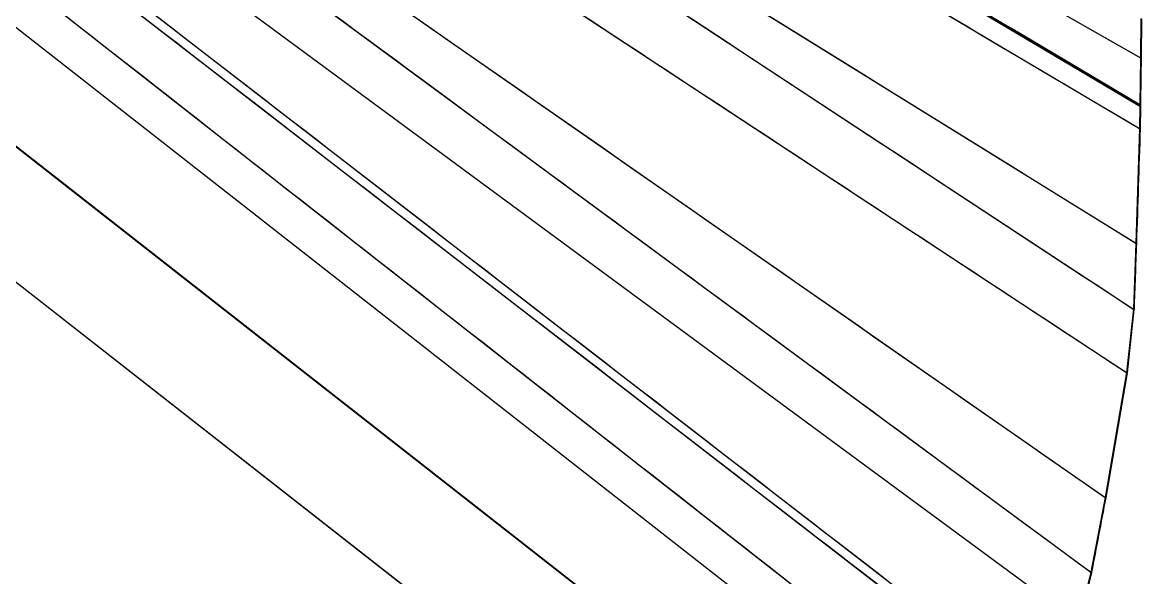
# Model space of a CAD drawing. Header units: metres. Extents: x 225018.4 to 225065.7, y 450831.4 to 450886.9.
# Drawn here: x 225057.14 to 225065.51, y 450856.04 to 450860.19 of the extents above; entities that cross this region are included whole.
import ezdxf

# ---------------------------------------------------------------- set-up
doc = ezdxf.new("R2010")
doc.units = ezdxf.units.M
doc.header["$MEASUREMENT"] = 0
doc.layers.add('사면1', color=7, linetype='Continuous')

msp = doc.modelspace()

# ---------------------------------------------------------------- linework, layer by layer
at = {"layer": '사면1', "color": 53, "extrusion": (-0.47281, 0.290463, 0.831915)}
for p in [(225053.736, 450866.634, 170.8527), (225065.5009, 450860.2193, 179.7788)]:
    msp.add_line(p, (225065.4974, 450859.9256, 179.8794), dxfattribs=at)
at = {"layer": '사면1', "color": 53}
for p, q in [((225053.736, 450866.634, 170.8527), (225065.4974, 450859.9256, 179.8794)), ((225053.7407, 450866.6311, 170.8444), (225065.5021, 450859.9227, 179.8711)), ((225053.6971, 450866.5683, 170.8543), (225065.4925, 450859.5775, 179.9953)), ((225053.617, 450866.4332, 170.8578), (225065.49, 450859.3965, 180.0589)), ((225053.3711, 450866.0366, 170.8679), (225065.462, 450858.54, 180.3521)), ((225053.3711, 450866.0366, 170.8679), (225065.462, 450858.54, 180.3521)), ((225053.3474, 450866.0005, 170.8688), (225065.4439, 450858.0461, 180.5205)), ((225053.1147, 450865.6467, 170.878), (225065.3925, 450857.5732, 180.6743)), ((225052.848, 450865.2638, 170.8881), (225065.233, 450856.6381, 180.95)), ((225052.848, 450865.2638, 170.8881), (225065.233, 450856.6381, 180.95)), ((225052.7828, 450865.1753, 170.8905), (225065.1258, 450856.0807, 181.1117)), ((225052.5712, 450864.8881, 170.8983), (225065.0339, 450855.7054, 181.2185)), ((225052.5756, 450864.8847, 170.89), (225065.0382, 450855.702, 181.2101)), ((225052.4041, 450864.6718, 170.9044), (225064.8879, 450855.0279, 181.421)), ((225052.3634, 450864.6191, 170.9059), (225064.8703, 450854.9572, 181.4421)), ((225052.1764, 450864.3803, 170.9135), (225064.7625, 450854.5242, 181.5709)), ((225065.4974, 450859.9256, 179.8794), (225065.4925, 450859.5775, 179.9953)), ((225065.4974, 450859.9256, 179.8794), (225065.4925, 450859.5775, 179.9953)), ((225065.4974, 450859.9256, 179.8794), (225065.5022, 450859.9228, 179.8711)), ((225065.49, 450859.3965, 180.0589), (225065.462, 450858.54, 180.3521)), ((225065.49, 450859.3965, 180.0589), (225065.462, 450858.54, 180.3521)), ((225065.462, 450858.54, 180.3521), (225065.4439, 450858.0461, 180.5205)), ((225065.462, 450858.54, 180.3521), (225065.4439, 450858.0461, 180.5205)), ((225065.462, 450858.54, 180.3521), (225065.4666, 450858.537, 180.3438)), ((225065.462, 450858.54, 180.3521), (225065.4666, 450858.537, 180.3438)), ((225065.3925, 450857.5732, 180.6743), (225065.233, 450856.6381, 180.95)), ((225065.3925, 450857.5732, 180.6743), (225065.233, 450856.6381, 180.95)), ((225065.233, 450856.6381, 180.95), (225065.1258, 450856.0807, 181.1117)), ((225065.233, 450856.6381, 180.95), (225065.1258, 450856.0807, 181.1117))]:
    msp.add_line(p, q, dxfattribs=at)
at = {"layer": '사면1', "color": 53, "extrusion": (0.47281, -0.290463, -0.831915)}
for p, q in [((225053.7407, 450866.6311, 170.8444), (225065.5021, 450859.9227, 179.8711)), ((225065.5056, 450860.2165, 179.7705), (225065.5021, 450859.9228, 179.8711))]:
    msp.add_line(p, q, dxfattribs=at)
at = {"layer": '사면1', "color": 53, "extrusion": (-0.467904, 0.298302, 0.831915)}
for p, q in [((225053.6915, 450866.5589, 170.8546), (225065.4919, 450859.5652, 179.9994)), ((225053.6915, 450866.5589, 170.8546), (225065.4919, 450859.5652, 179.9994)), ((225053.6971, 450866.5683, 170.8543), (225065.4925, 450859.5775, 179.9953)), ((225053.617, 450866.4332, 170.8578), (225065.49, 450859.3965, 180.0589)), ((225065.4925, 450859.5775, 179.9953), (225065.4919, 450859.5652, 179.9994)), ((225065.4919, 450859.5652, 179.9994), (225065.49, 450859.3965, 180.0589))]:
    msp.add_line(p, q, dxfattribs=at)
at = {"layer": '사면1', "color": 53, "extrusion": (0.467904, -0.298302, -0.831915)}
for p, q in [((225053.6962, 450866.556, 170.8463), (225065.4966, 450859.5622, 179.991)), ((225053.6962, 450866.556, 170.8463), (225065.4966, 450859.5622, 179.991)), ((225065.4972, 450859.5746, 179.987), (225065.4966, 450859.5622, 179.991)), ((225065.4966, 450859.5622, 179.991), (225065.4947, 450859.394, 180.0504))]:
    msp.add_line(p, q, dxfattribs=at)
at = {"layer": '사면1', "color": 53, "extrusion": (-0.453478, 0.319805, 0.831915)}
for p, q in [((225053.3474, 450866.0005, 170.8688), (225065.4439, 450858.0461, 180.5205)), ((225053.1147, 450865.6467, 170.878), (225065.3925, 450857.5732, 180.6743)), ((225065.4439, 450858.0461, 180.5205), (225065.3925, 450857.5732, 180.6743))]:
    msp.add_line(p, q, dxfattribs=at)
at = {"layer": '사면1', "color": 53, "extrusion": (-0.435785, 0.343525, 0.831915)}
for p, q in [((225052.7828, 450865.1753, 170.8905), (225065.1258, 450856.0807, 181.1117)), ((225052.5712, 450864.8881, 170.8983), (225065.0339, 450855.7054, 181.2185)), ((225065.1258, 450856.0807, 181.1117), (225065.0339, 450855.7054, 181.2185))]:
    msp.add_line(p, q, dxfattribs=at)
at = {"layer": '사면1', "color": 53, "extrusion": (0.435785, -0.343525, -0.831915)}
for p, q in [((225052.5756, 450864.8847, 170.89), (225065.0382, 450855.702, 181.2101)), ((225065.1302, 450856.0774, 181.1033), (225065.0383, 450855.7021, 181.2101))]:
    msp.add_line(p, q, dxfattribs=at)
at = {"layer": '사면1', "color": 53, "extrusion": (-0.427531, 0.353763, 0.831907)}
for p, q in [((225052.4041, 450864.6718, 170.9044), (225064.8879, 450855.0279, 181.421)), ((225052.3634, 450864.6191, 170.9059), (225064.8703, 450854.9572, 181.4421))]:
    msp.add_line(p, q, dxfattribs=at)
at = {"layer": '사면1', "color": 53, "extrusion": (-0.423643, 0.358506, 0.831866)}
for p, q in [((225052.1764, 450864.3803, 170.9135), (225064.7625, 450854.5242, 181.5709)), ((225051.9934, 450864.1467, 170.9211), (225064.68, 450854.2119, 181.6634)), ((225051.9934, 450864.1467, 170.9211), (225064.68, 450854.2119, 181.6634)), ((225051.5598, 450863.593, 170.9389), (225064.4844, 450853.4718, 181.8828)), ((225051.5598, 450863.593, 170.9389), (225064.4844, 450853.4718, 181.8828)), ((225051.5618, 450863.5955, 170.9388), (225064.4853, 450853.4753, 181.8818)), ((225051.5618, 450863.5955, 170.9388), (225064.4853, 450853.4753, 181.8818)), ((225051.0686, 450862.9657, 170.959), (225064.2628, 450852.6334, 182.1313)), ((225051.0686, 450862.9657, 170.959), (225064.2628, 450852.6334, 182.1313))]:
    msp.add_line(p, q, dxfattribs=at)
at = {"layer": '사면1', "color": 53, "extrusion": (0.423643, -0.358506, -0.831866)}
for p, q in [((225051.9977, 450864.1431, 170.9127), (225064.6842, 450854.2083, 181.6551)), ((225051.9977, 450864.1431, 170.9127), (225064.6842, 450854.2083, 181.6551)), ((225051.5641, 450863.5894, 170.9305), (225064.4886, 450853.4682, 181.8745)), ((225051.5641, 450863.5894, 170.9305), (225064.4886, 450853.4682, 181.8745)), ((225051.5661, 450863.592, 170.9305), (225064.4895, 450853.4717, 181.8734)), ((225051.5661, 450863.592, 170.9305), (225064.4895, 450853.4717, 181.8734)), ((225051.0728, 450862.9621, 170.9507), (225064.267, 450852.6298, 182.123)), ((225051.0728, 450862.9621, 170.9507), (225064.267, 450852.6298, 182.123))]:
    msp.add_line(p, q, dxfattribs=at)
at = {"layer": '사면1', "color": 53, "extrusion": (0.881094, 0.143888, 0.450522)}
for p, q in [((225065.5009, 450860.2193, 179.7788), (225065.4974, 450859.9256, 179.8794)), ((225065.5056, 450860.2165, 179.7705), (225065.5021, 450859.9228, 179.8711)), ((225065.4974, 450859.9256, 179.8794), (225065.5022, 450859.9228, 179.8711))]:
    msp.add_line(p, q, dxfattribs=at)
at = {"layer": '사면1', "color": 53, "extrusion": (0.882559, 0.108258, 0.45757)}
for p, q in [((225065.4925, 450859.5775, 179.9953), (225065.4919, 450859.5652, 179.9994)), ((225065.4972, 450859.5746, 179.987), (225065.4966, 450859.5622, 179.991)), ((225065.4919, 450859.5652, 179.9994), (225065.4966, 450859.5622, 179.991))]:
    msp.add_line(p, q, dxfattribs=at)
at = {"layer": '사면1', "color": 53, "extrusion": (0.88372, 0.147017, 0.444325)}
for p, q in [((225065.4919, 450859.5652, 179.9994), (225065.49, 450859.3965, 180.0589)), ((225065.4919, 450859.5652, 179.9994), (225065.4966, 450859.5622, 179.991)), ((225065.4966, 450859.5622, 179.991), (225065.4947, 450859.394, 180.0504))]:
    msp.add_line(p, q, dxfattribs=at)
at = {"layer": '사면1', "color": 53, "extrusion": (0.885299, 0.053793, 0.4619)}
for p, q in [((225065.4439, 450858.0461, 180.5205), (225065.3925, 450857.5732, 180.6743)), ((225065.4485, 450858.0431, 180.5122), (225065.397, 450857.5702, 180.6659))]:
    msp.add_line(p, q, dxfattribs=at)
at = {"layer": '사면1', "color": 53, "extrusion": (0.453478, -0.319805, -0.831915)}
msp.add_line((225065.4485, 450858.0431, 180.5122), (225065.397, 450857.5702, 180.6659), dxfattribs=at)
at = {"layer": '사면1', "color": 53, "extrusion": (0.870351, -0.074641, 0.486741)}
for p, q in [((225065.1258, 450856.0807, 181.1117), (225065.0339, 450855.7054, 181.2185)), ((225065.1302, 450856.0774, 181.1033), (225065.0383, 450855.7021, 181.2101))]:
    msp.add_line(p, q, dxfattribs=at)
at = {"layer": '사면1', "color": 53}
for points, knots in [([(225053.7017, 450866.5653, 170.846), (225053.7203, 450866.5543, 170.8605), (225053.739, 450866.5432, 170.8749), (225054.7312, 450865.9552, 171.6438), (225055.7049, 450865.3781, 172.3984), (225057.6522, 450864.224, 173.9075), (225058.6259, 450863.647, 174.662), (225061.5654, 450861.9048, 176.94), (225063.5313, 450860.7397, 178.4635), (225065.4972, 450859.5746, 179.987)], [0.164905, 0.164905, 0.164905, 0.164905, 0.242921, 0.242921, 4.323705, 4.323705, 8.40449, 8.40449, 16.643945, 16.643945, 16.643945, 16.643945]), ([(225053.7017, 450866.5653, 170.846), (225053.7203, 450866.5543, 170.8605), (225053.739, 450866.5432, 170.8749), (225054.7312, 450865.9552, 171.6438), (225055.7049, 450865.3781, 172.3984), (225057.6522, 450864.224, 173.9075), (225058.6259, 450863.647, 174.662), (225061.5654, 450861.9048, 176.94), (225063.5313, 450860.7397, 178.4635), (225065.4972, 450859.5746, 179.987)], [0.164905, 0.164905, 0.164905, 0.164905, 0.242921, 0.242921, 4.323705, 4.323705, 8.40449, 8.40449, 16.643945, 16.643945, 16.643945, 16.643945]), ([(225053.6217, 450866.4302, 170.8494), (225055.6005, 450865.2574, 172.3829), (225057.5793, 450864.0846, 173.9165), (225061.537, 450861.7391, 176.9835), (225063.5159, 450860.5663, 178.517), (225065.4947, 450859.3935, 180.0505)], [-16.753381, -16.753381, -16.753381, -16.753381, -8.459636, -8.459636, -0.165875, -0.165875, -0.165875, -0.165875]), ([(225053.6217, 450866.4302, 170.8494), (225055.6005, 450865.2574, 172.3829), (225057.5793, 450864.0846, 173.9165), (225061.537, 450861.7391, 176.9835), (225063.5159, 450860.5663, 178.517), (225065.4947, 450859.3935, 180.0505)], [-16.753381, -16.753381, -16.753381, -16.753381, -8.459636, -8.459636, -0.165875, -0.165875, -0.165875, -0.165875]), ([(225053.3519, 450865.9973, 170.8605), (225053.3695, 450865.9857, 170.8746), (225053.3915, 450865.9713, 170.8921), (225054.6913, 450865.1167, 171.9292), (225059.0009, 450862.2828, 175.3677), (225061.4164, 450860.6945, 177.295), (225063.4324, 450859.3688, 178.9036), (225065.4485, 450858.0431, 180.5122)], [0.174153, 0.174153, 0.174153, 0.174153, 0.197838, 0.197838, 1.921365, 1.921365, 10.621149, 10.621149, 10.621149, 10.621149]), ([(225053.3519, 450865.9973, 170.8605), (225053.3695, 450865.9857, 170.8746), (225053.3915, 450865.9713, 170.8921), (225054.6913, 450865.1167, 171.9292), (225059.0009, 450862.2828, 175.3677), (225061.4164, 450860.6945, 177.295), (225063.4324, 450859.3688, 178.9036), (225065.4485, 450858.0431, 180.5122)], [0.174153, 0.174153, 0.174153, 0.174153, 0.197838, 0.197838, 1.921365, 1.921365, 10.621149, 10.621149, 10.621149, 10.621149]), ([(225053.1192, 450865.6435, 170.8697), (225055.1655, 450864.2979, 172.5024), (225057.2118, 450862.9523, 174.1351), (225061.3044, 450860.2612, 177.4005), (225063.3507, 450858.9156, 179.0332), (225065.397, 450857.57, 180.6659)], [-17.837026, -17.837026, -17.837026, -17.837026, -9.006824, -9.006824, -0.176604, -0.176604, -0.176604, -0.176604]), ([(225053.1192, 450865.6435, 170.8697), (225055.1655, 450864.2979, 172.5024), (225057.2118, 450862.9523, 174.1351), (225061.3044, 450860.2612, 177.4005), (225063.3507, 450858.9156, 179.0332), (225065.397, 450857.57, 180.6659)], [-17.837026, -17.837026, -17.837026, -17.837026, -9.006824, -9.006824, -0.176604, -0.176604, -0.176604, -0.176604]), ([(225052.8524, 450865.2604, 170.8798), (225054.6382, 450864.0168, 172.3305), (225058.6322, 450861.2352, 175.5753), (225061.1081, 450859.5109, 177.5868), (225063.1728, 450858.0729, 179.2642), (225065.2375, 450856.6349, 180.9416)], [-44.547613, -44.547613, -44.547613, -44.547613, -37.178659, -37.178659, -0.175648, -0.175648, -0.175648, -0.175648]), ([(225052.8524, 450865.2604, 170.8798), (225054.6382, 450864.0168, 172.3305), (225058.6322, 450861.2352, 175.5753), (225061.1081, 450859.5109, 177.5868), (225063.1728, 450858.0729, 179.2642), (225065.2375, 450856.6349, 180.9416)], [-44.547613, -44.547613, -44.547613, -44.547613, -37.178659, -37.178659, -0.175648, -0.175648, -0.175648, -0.175648]), ([(225052.7872, 450865.1719, 170.8822), (225052.8066, 450865.1575, 170.8983), (225052.8261, 450865.1432, 170.9145), (225055.3671, 450863.271, 173.0186), (225058.5512, 450860.9249, 175.6553), (225061.0159, 450859.1089, 177.6963), (225063.073, 450857.5931, 179.3998), (225065.1302, 450856.0774, 181.1033)], [0.184373, 0.184373, 0.184373, 0.184373, 0.198473, 0.198473, 2.023674, 2.023674, 11.236786, 11.236786, 11.236786, 11.236786]), ([(225052.7872, 450865.1719, 170.8822), (225052.8066, 450865.1575, 170.8983), (225052.8261, 450865.1432, 170.9145), (225055.3671, 450863.271, 173.0186), (225058.5512, 450860.9249, 175.6553), (225061.0159, 450859.1089, 177.6963), (225063.073, 450857.5931, 179.3998), (225065.1302, 450856.0774, 181.1033)], [0.184373, 0.184373, 0.184373, 0.184373, 0.198473, 0.198473, 2.023674, 2.023674, 11.236786, 11.236786, 11.236786, 11.236786]), ([(225052.3676, 450864.6155, 170.8975), (225054.473, 450862.9891, 172.6711), (225056.5783, 450861.3627, 174.4447), (225063.4501, 450856.0541, 180.2337), (225064.2519, 450855.4347, 180.9092), (225064.8746, 450854.9536, 181.4338)], [-31.308496, -31.308496, -31.308496, -31.308496, -21.716323, -21.716323, 0, 0, 0, 0]), ([(225052.3676, 450864.6155, 170.8975), (225054.473, 450862.9891, 172.6711), (225056.5783, 450861.3627, 174.4447), (225063.4501, 450856.0541, 180.2337), (225064.2519, 450855.4347, 180.9092), (225064.8746, 450854.9536, 181.4338)], [-31.308496, -31.308496, -31.308496, -31.308496, -21.716323, -21.716323, 0, 0, 0, 0]), ([(225052.4084, 450864.6683, 170.8961), (225052.4281, 450864.6531, 170.9127), (225052.4478, 450864.6378, 170.9293), (225052.9352, 450864.2613, 171.3398), (225053.9605, 450863.4693, 172.2035), (225056.5894, 450861.4384, 174.4182), (225057.6199, 450860.6424, 175.2863), (225060.7309, 450858.239, 177.9072), (225062.8116, 450856.6317, 179.6599), (225064.8922, 450855.0244, 181.4127)], [0.18967, 0.18967, 0.18967, 0.18967, 0.496453, 0.496453, 7.77919, 7.77919, 12.474116, 12.474116, 21.953645, 21.953645, 21.953645, 21.953645]), ([(225052.4084, 450864.6683, 170.8961), (225052.4281, 450864.6531, 170.9127), (225052.4478, 450864.6378, 170.9293), (225052.9352, 450864.2613, 171.3398), (225053.9605, 450863.4693, 172.2035), (225056.5894, 450861.4384, 174.4182), (225057.6199, 450860.6424, 175.2863), (225060.7309, 450858.239, 177.9072), (225062.8116, 450856.6317, 179.6599), (225064.8922, 450855.0244, 181.4127)], [0.18967, 0.18967, 0.18967, 0.18967, 0.496453, 0.496453, 7.77919, 7.77919, 12.474116, 12.474116, 21.953645, 21.953645, 21.953645, 21.953645]), ([(225052.1806, 450864.3767, 170.9052), (225052.2101, 450864.3536, 170.9302), (225052.2201, 450864.3457, 170.9387), (225052.3708, 450864.2277, 171.0663), (225052.502, 450864.125, 171.1774), (225052.7644, 450863.9196, 171.3995), (225052.8955, 450863.8168, 171.5106), (225053.2891, 450863.5086, 171.8439), (225053.5515, 450863.3032, 172.066), (225054.3386, 450862.6868, 172.7325), (225054.8634, 450862.2759, 173.1769), (225056.4376, 450861.0431, 174.5099), (225057.4871, 450860.2212, 175.3985), (225060.6133, 450857.7731, 178.0457), (225062.69, 450856.1469, 179.8041), (225064.7667, 450854.5206, 181.5626)], [0.192144, 0.192144, 0.192144, 0.192144, 0.281313, 0.281313, 0.882088, 0.882088, 1.482864, 1.482864, 2.684414, 2.684414, 5.087516, 5.087516, 9.89372, 9.89372, 19.404058, 19.404058, 19.404058, 19.404058]), ([(225052.1806, 450864.3767, 170.9052), (225052.2101, 450864.3536, 170.9302), (225052.2201, 450864.3457, 170.9387), (225052.3708, 450864.2277, 171.0663), (225052.502, 450864.125, 171.1774), (225052.7644, 450863.9196, 171.3995), (225052.8955, 450863.8168, 171.5106), (225053.2891, 450863.5086, 171.8439), (225053.5515, 450863.3032, 172.066), (225054.3386, 450862.6868, 172.7325), (225054.8634, 450862.2759, 173.1769), (225056.4376, 450861.0431, 174.5099), (225057.4871, 450860.2212, 175.3985), (225060.6133, 450857.7731, 178.0457), (225062.69, 450856.1469, 179.8041), (225064.7667, 450854.5206, 181.5626)], [0.192144, 0.192144, 0.192144, 0.192144, 0.281313, 0.281313, 0.882088, 0.882088, 1.482864, 1.482864, 2.684414, 2.684414, 5.087516, 5.087516, 9.89372, 9.89372, 19.404058, 19.404058, 19.404058, 19.404058]), ([(225065.4925, 450859.5775, 179.9953), (225065.4933, 450859.5775, 179.9938), (225065.4941, 450859.5775, 179.9922), (225065.4957, 450859.5775, 179.9891), (225065.4965, 450859.5776, 179.9875), (225065.4973, 450859.5776, 179.986)], [-0.01027451, -0.01027451, -0.01027451, -0.01027451, -0.00517332, -0.00517332, 0, 0, 0, 0]), ([(225065.4925, 450859.5775, 179.9953), (225065.4933, 450859.5775, 179.9938), (225065.4941, 450859.5775, 179.9922), (225065.4957, 450859.5775, 179.9891), (225065.4965, 450859.5776, 179.9875), (225065.4973, 450859.5776, 179.986)], [-0.01027451, -0.01027451, -0.01027451, -0.01027451, -0.00517332, -0.00517332, 0, 0, 0, 0]), ([(225065.4947, 450859.3935, 180.0505), (225065.4947, 450859.3935, 180.0505), (225065.4947, 450859.3935, 180.0505), (225065.4947, 450859.3934, 180.0505), (225065.4854, 450859.108, 180.1483), (225065.476, 450858.8225, 180.246), (225065.4666, 450858.537, 180.3438), (225065.4666, 450858.537, 180.3438), (225065.4666, 450858.537, 180.3438), (225065.4666, 450858.537, 180.3438)], [-0.0000143, -0.0000143, -0.0000143, -0.0000143, 0, 0, 0, 0.9056678, 0.9056678, 0.9056678, 0.9056706, 0.9056706, 0.9056706, 0.9056706]), ([(225065.4947, 450859.3935, 180.0505), (225065.4947, 450859.3935, 180.0505), (225065.4947, 450859.3935, 180.0505), (225065.4947, 450859.3934, 180.0505), (225065.4854, 450859.108, 180.1483), (225065.476, 450858.8225, 180.246), (225065.4666, 450858.537, 180.3438), (225065.4666, 450858.537, 180.3438), (225065.4666, 450858.537, 180.3438), (225065.4666, 450858.537, 180.3438)], [-0.0000143, -0.0000143, -0.0000143, -0.0000143, 0, 0, 0, 0.9056678, 0.9056678, 0.9056678, 0.9056706, 0.9056706, 0.9056706, 0.9056706]), ([(225065.49, 450859.3965, 180.0589), (225065.4908, 450859.396, 180.0574), (225065.4916, 450859.3956, 180.056), (225065.4931, 450859.3948, 180.0532), (225065.4939, 450859.3944, 180.0519), (225065.4947, 450859.394, 180.0504)], [0, 0, 0, 0, 0.005014568, 0.005014568, 0.009875521, 0.009875521, 0.009875521, 0.009875521]), ([(225065.49, 450859.3965, 180.0589), (225065.4908, 450859.396, 180.0574), (225065.4916, 450859.3956, 180.056), (225065.4931, 450859.3948, 180.0532), (225065.4939, 450859.3944, 180.0519), (225065.4947, 450859.394, 180.0504)], [0, 0, 0, 0, 0.005014568, 0.005014568, 0.009875521, 0.009875521, 0.009875521, 0.009875521]), ([(225065.4666, 450858.537, 180.3438), (225065.4666, 450858.537, 180.3438), (225065.4666, 450858.537, 180.3438), (225065.4666, 450858.537, 180.3438), (225065.4606, 450858.373, 180.3997), (225065.4547, 450858.2089, 180.4557), (225065.4487, 450858.0448, 180.5116)], [-0.0000028, -0.0000028, -0.0000028, -0.0000028, 0, 0, 0, 0.5203321, 0.5203321, 0.5203321, 0.5203321]), ([(225065.4666, 450858.537, 180.3438), (225065.4666, 450858.537, 180.3438), (225065.4666, 450858.537, 180.3438), (225065.4666, 450858.537, 180.3438), (225065.4606, 450858.373, 180.3997), (225065.4547, 450858.2089, 180.4557), (225065.4487, 450858.0448, 180.5116)], [-0.0000028, -0.0000028, -0.0000028, -0.0000028, 0, 0, 0, 0.5203321, 0.5203321, 0.5203321, 0.5203321]), ([(225065.4439, 450858.0461, 180.5205), (225065.4448, 450858.0459, 180.519), (225065.4455, 450858.0457, 180.5175), (225065.447, 450858.0453, 180.5147), (225065.4479, 450858.0451, 180.5131), (225065.4487, 450858.0448, 180.5116)], [-0.010651, -0.010651, -0.010651, -0.010651, -0.00521762, -0.00521762, 0, 0, 0, 0]), ([(225065.4439, 450858.0461, 180.5205), (225065.4448, 450858.0459, 180.519), (225065.4455, 450858.0457, 180.5175), (225065.447, 450858.0453, 180.5147), (225065.4479, 450858.0451, 180.5131), (225065.4487, 450858.0448, 180.5116)], [-0.010651, -0.010651, -0.010651, -0.010651, -0.00521762, -0.00521762, 0, 0, 0, 0]), ([(225065.397, 450857.57, 180.6659), (225065.397, 450857.57, 180.6659), (225065.397, 450857.57, 180.6659), (225065.397, 450857.57, 180.6659), (225065.3439, 450857.2588, 180.7577), (225065.2909, 450856.9475, 180.8495), (225065.2378, 450856.6363, 180.9412)], [-0.0000171, -0.0000171, -0.0000171, -0.0000171, 0, 0, 0, 0.9863701, 0.9863701, 0.9863701, 0.9863701]), ([(225065.397, 450857.57, 180.6659), (225065.397, 450857.57, 180.6659), (225065.397, 450857.57, 180.6659), (225065.397, 450857.57, 180.6659), (225065.3439, 450857.2588, 180.7577), (225065.2909, 450856.9475, 180.8495), (225065.2378, 450856.6363, 180.9412)], [-0.0000171, -0.0000171, -0.0000171, -0.0000171, 0, 0, 0, 0.9863701, 0.9863701, 0.9863701, 0.9863701]), ([(225065.3925, 450857.5732, 180.6743), (225065.3932, 450857.5727, 180.6729), (225065.394, 450857.5722, 180.6715), (225065.3955, 450857.5712, 180.6686), (225065.3963, 450857.5707, 180.6672), (225065.397, 450857.5702, 180.6659)], [0, 0, 0, 0, 0.00500682, 0.00500682, 0.01020508, 0.01020508, 0.01020508, 0.01020508]), ([(225065.3925, 450857.5732, 180.6743), (225065.3932, 450857.5727, 180.6729), (225065.394, 450857.5722, 180.6715), (225065.3955, 450857.5712, 180.6686), (225065.3963, 450857.5707, 180.6672), (225065.397, 450857.5702, 180.6659)], [0, 0, 0, 0, 0.00500682, 0.00500682, 0.01020508, 0.01020508, 0.01020508, 0.01020508]), ([(225065.2375, 450856.6349, 180.9416), (225065.2375, 450856.6349, 180.9416), (225065.2375, 450856.6349, 180.9417), (225065.2375, 450856.6349, 180.9417), (225065.2019, 450856.4497, 180.9954), (225065.1663, 450856.2645, 181.0491), (225065.1306, 450856.0793, 181.1028)], [-0.0000361, -0.0000361, -0.0000361, -0.0000361, 0, 0, 0, 0.5882101, 0.5882101, 0.5882101, 0.5882101]), ([(225065.2375, 450856.6349, 180.9416), (225065.2375, 450856.6349, 180.9416), (225065.2375, 450856.6349, 180.9417), (225065.2375, 450856.6349, 180.9417), (225065.2019, 450856.4497, 180.9954), (225065.1663, 450856.2645, 181.0491), (225065.1306, 450856.0793, 181.1028)], [-0.0000361, -0.0000361, -0.0000361, -0.0000361, 0, 0, 0, 0.5882101, 0.5882101, 0.5882101, 0.5882101]), ([(225065.233, 450856.6381, 180.95), (225065.2339, 450856.6378, 180.9485), (225065.2346, 450856.6375, 180.9471), (225065.2362, 450856.6369, 180.9441), (225065.237, 450856.6366, 180.9427), (225065.2378, 450856.6363, 180.9412)], [0, 0, 0, 0, 0.00513366, 0.00513366, 0.01042415, 0.01042415, 0.01042415, 0.01042415]), ([(225065.233, 450856.6381, 180.95), (225065.2339, 450856.6378, 180.9485), (225065.2346, 450856.6375, 180.9471), (225065.2362, 450856.6369, 180.9441), (225065.237, 450856.6366, 180.9427), (225065.2378, 450856.6363, 180.9412)], [0, 0, 0, 0, 0.00513366, 0.00513366, 0.01042415, 0.01042415, 0.01042415, 0.01042415]), ([(225065.1258, 450856.0807, 181.1117), (225065.1266, 450856.0805, 181.1102), (225065.1274, 450856.0803, 181.1087), (225065.129, 450856.0798, 181.1057), (225065.1298, 450856.0796, 181.1043), (225065.1306, 450856.0793, 181.1028)], [-0.01028103, -0.01028103, -0.01028103, -0.01028103, -0.00509356, -0.00509356, 0, 0, 0, 0]), ([(225065.1258, 450856.0807, 181.1117), (225065.1266, 450856.0805, 181.1102), (225065.1274, 450856.0803, 181.1087), (225065.129, 450856.0798, 181.1057), (225065.1298, 450856.0796, 181.1043), (225065.1306, 450856.0793, 181.1028)], [-0.01028103, -0.01028103, -0.01028103, -0.01028103, -0.00509356, -0.00509356, 0, 0, 0, 0])]:
    msp.add_open_spline(points, degree=3, knots=knots, dxfattribs=at)
for points in [[(225053.3757, 450866.0336, 170.8596), (225057.406, 450863.5347, 174.021), (225061.4363, 450861.0359, 177.1824), (225065.4666, 450858.537, 180.3438)], [(225053.3757, 450866.0336, 170.8596), (225057.406, 450863.5347, 174.021), (225061.4363, 450861.0359, 177.1824), (225065.4666, 450858.537, 180.3438)], [(225065.5022, 450859.9228, 179.8711), (225065.5005, 450859.8077, 179.9094), (225065.4989, 450859.6926, 179.9477), (225065.4973, 450859.5776, 179.986)], [(225065.5022, 450859.9228, 179.8711), (225065.5005, 450859.8077, 179.9094), (225065.4989, 450859.6926, 179.9477), (225065.4973, 450859.5776, 179.986)], [(225065.4973, 450859.5776, 179.986), (225065.4972, 450859.5766, 179.9863), (225065.4972, 450859.5756, 179.9866), (225065.4972, 450859.5746, 179.987)], [(225065.4973, 450859.5776, 179.986), (225065.4972, 450859.5766, 179.9863), (225065.4972, 450859.5756, 179.9866), (225065.4972, 450859.5746, 179.987)], [(225065.4947, 450859.394, 180.0504), (225065.4947, 450859.3938, 180.0504), (225065.4947, 450859.3936, 180.0505), (225065.4947, 450859.3935, 180.0505)], [(225065.4947, 450859.394, 180.0504), (225065.4947, 450859.3938, 180.0504), (225065.4947, 450859.3936, 180.0505), (225065.4947, 450859.3935, 180.0505)], [(225065.4487, 450858.0448, 180.5116), (225065.4486, 450858.0442, 180.5118), (225065.4485, 450858.0437, 180.512), (225065.4485, 450858.0431, 180.5122)], [(225065.4487, 450858.0448, 180.5116), (225065.4486, 450858.0442, 180.5118), (225065.4485, 450858.0437, 180.512), (225065.4485, 450858.0431, 180.5122)], [(225065.397, 450857.57, 180.6659), (225065.397, 450857.5701, 180.6659), (225065.397, 450857.5702, 180.6659), (225065.397, 450857.5702, 180.6659)], [(225065.397, 450857.57, 180.6659), (225065.397, 450857.5701, 180.6659), (225065.397, 450857.5702, 180.6659), (225065.397, 450857.5702, 180.6659)], [(225065.2378, 450856.6363, 180.9412), (225065.2377, 450856.6358, 180.9414), (225065.2376, 450856.6354, 180.9415), (225065.2375, 450856.6349, 180.9416)], [(225065.2378, 450856.6363, 180.9412), (225065.2377, 450856.6358, 180.9414), (225065.2376, 450856.6354, 180.9415), (225065.2375, 450856.6349, 180.9416)], [(225065.1306, 450856.0793, 181.1028), (225065.1305, 450856.0787, 181.103), (225065.1303, 450856.078, 181.1031), (225065.1302, 450856.0774, 181.1033)], [(225065.1306, 450856.0793, 181.1028), (225065.1305, 450856.0787, 181.103), (225065.1303, 450856.078, 181.1031), (225065.1302, 450856.0774, 181.1033)]]:
    msp.add_open_spline(points, degree=3, dxfattribs=at)

doc.saveas('drawing.dxf')
